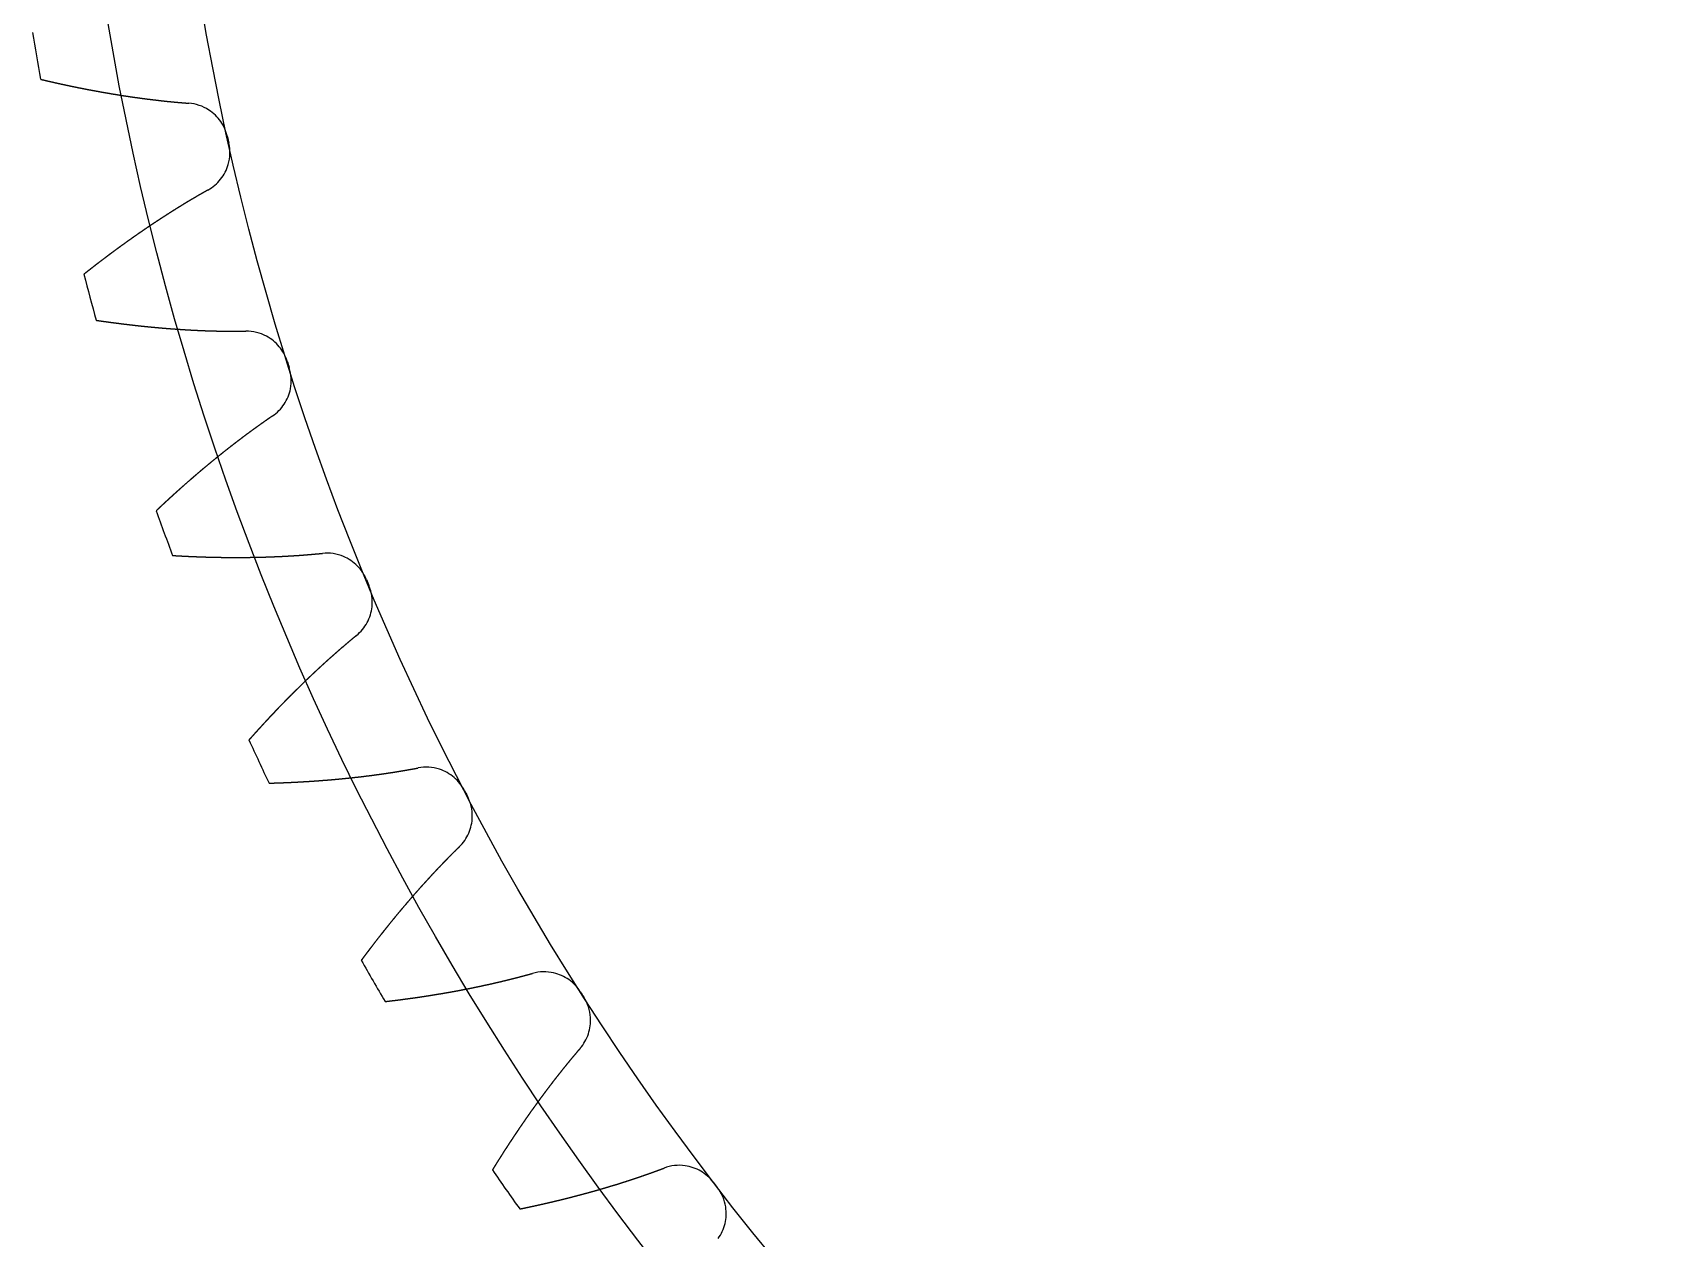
# Model space of a CAD drawing. Header units: centimetres. Extents: x -4.62 to 4.63, y -4.62 to 4.62.
# Drawn here: x -4.561 to -1.919, y -2.733 to -0.765 of the extents above; entities that cross this region are included whole.
import ezdxf

# ---------------------------------------------------------------- set-up
doc = ezdxf.new("R2010")
doc.units = ezdxf.units.CM
doc.header["$MEASUREMENT"] = 0
for name, color, linetype in [('', 7, 'Continuous'), ('Spur Gear (72 teeth)_Sketch1', 7, 'Continuous'), ('Spur Gear (72 teeth)_Sketch3', 7, 'Continuous')]:
    doc.layers.add(name, color=color, linetype=linetype)

# ---------------------------------------------------------------- blocks, each defined once
blk = doc.blocks.new('SpurGear(72teeth)')
at = {"layer": 'Spur Gear (72 teeth)_Sketch1'}
blk.add_circle((0, 0), 4.3449, dxfattribs=at)
at = {"layer": 'Spur Gear (72 teeth)_Sketch3'}
blk.add_circle((0, 0), 4.5, dxfattribs=at)

msp = doc.modelspace()

# ---------------------------------------------------------------- linework, layer by layer
at = {"layer": ''}
for radius, start, end in [(4.625, 189.5186, 190.4814), (4.3449, 192.4288, 192.5712), (4.625, 194.5186, 195.4814), (4.3449, 197.4288, 197.5712), (4.625, 199.5186, 200.4814), (4.3449, 202.4288, 202.5712), (4.625, 204.5186, 205.4814), (4.3449, 207.4288, 207.5712), (4.625, 209.5186, 210.4814), (4.3449, 212.4288, 212.5712), (4.625, 214.5186, 215.4814), (4.3449, 217.4288, 217.5712)]:
    msp.add_arc((0, 0, 0.5), radius, start, end, dxfattribs=at)
for points, degree, knots in [([(-4.5478, -0.8414, 0.5), (-4.5466, -0.8416, 0.5), (-4.5443, -0.8422, 0.5), (-4.5407, -0.8431, 0.5), (-4.536, -0.8442, 0.5), (-4.53, -0.8455, 0.5), (-4.5241, -0.8469, 0.5), (-4.5181, -0.8482, 0.5), (-4.5122, -0.8495, 0.5), (-4.5063, -0.8508, 0.5), (-4.5003, -0.852, 0.5), (-4.4944, -0.8533, 0.5), (-4.4885, -0.8545, 0.5), (-4.4825, -0.8557, 0.5), (-4.4766, -0.8569, 0.5), (-4.4707, -0.858, 0.5), (-4.4647, -0.8591, 0.5), (-4.4588, -0.8602, 0.5), (-4.4529, -0.8613, 0.5), (-4.4469, -0.8624, 0.5), (-4.441, -0.8634, 0.5), (-4.4351, -0.8644, 0.5), (-4.4292, -0.8654, 0.5), (-4.4232, -0.8664, 0.5), (-4.4173, -0.8673, 0.5), (-4.4114, -0.8683, 0.5), (-4.4055, -0.8692, 0.5), (-4.3996, -0.87, 0.5), (-4.3936, -0.8709, 0.5), (-4.3877, -0.8717, 0.5), (-4.3818, -0.8725, 0.5), (-4.3759, -0.8733, 0.5), (-4.37, -0.874, 0.5), (-4.3641, -0.8747, 0.5), (-4.3582, -0.8754, 0.5), (-4.3523, -0.8761, 0.5), (-4.3464, -0.8768, 0.5), (-4.3405, -0.8774, 0.5), (-4.3346, -0.878, 0.5), (-4.3287, -0.8785, 0.5), (-4.3228, -0.8791, 0.5), (-4.3171, -0.8795, 0.5), (-4.3126, -0.8799, 0.5), (-4.3093, -0.8802, 0.5), (-4.3072, -0.8803, 0.5), (-4.3062, -0.8804, 0.5)], 5, [-1, -1, -1, -1, -1, -1, -0.9857143, -0.9714286, -0.9571429, -0.9428571, -0.9285714, -0.9142857, -0.9, -0.8857143, -0.8714286, -0.8571429, -0.8428571, -0.8285714, -0.8142857, -0.8, -0.7857143, -0.7714286, -0.7571429, -0.7428571, -0.7285714, -0.7142857, -0.7, -0.6857143, -0.6714286, -0.6571429, -0.6428571, -0.6285714, -0.6142857, -0.6, -0.5857143, -0.5714286, -0.5571429, -0.5428571, -0.5285714, -0.5142857, -0.5, -0.4857143, -0.4714286, -0.4571429, -0.4428571, -0.4285714, -0.4169569, -0.4169569, -0.4169569, -0.4169569, -0.4169569, -0.4169569]), ([(-4.2431, -0.9351, 0.5), (-4.2451, -0.9262, 0.5), (-4.2487, -0.9178, 0.5), (-4.2591, -0.9028, 0.5), (-4.2657, -0.8964, 0.5), (-4.2783, -0.8883, 0.5), (-4.2836, -0.8857, 0.5), (-4.2947, -0.882, 0.5), (-4.3004, -0.8808, 0.5), (-4.3062, -0.8804, 0.5)], 3, [0, 0, 0, 0, 0.02734511, 0.02734511, 0.05469023, 0.05469023, 0.07222623, 0.07222623, 0.08976223, 0.08976223, 0.08976223, 0.08976223]), ([(-4.2748, -1.022, 0.5), (-4.2669, -1.0175, 0.5), (-4.2599, -1.0116, 0.5), (-4.2486, -0.9973, 0.5), (-4.2444, -0.9891, 0.5), (-4.2402, -0.9747, 0.5), (-4.2393, -0.9689, 0.5), (-4.2389, -0.9572, 0.5), (-4.2395, -0.9514, 0.5), (-4.2408, -0.9457, 0.5)], 3, [0, 0, 0, 0, 0.02734511, 0.02734511, 0.05469023, 0.05469023, 0.07222623, 0.07222623, 0.08976223, 0.08976223, 0.08976223, 0.08976223]), ([(-4.2748, -1.022, 0.5), (-4.2757, -1.0224, 0.5), (-4.2775, -1.0235, 0.5), (-4.2804, -1.0251, 0.5), (-4.2844, -1.0274, 0.5), (-4.2893, -1.0302, 0.5), (-4.2944, -1.0332, 0.5), (-4.2995, -1.0362, 0.5), (-4.3046, -1.0392, 0.5), (-4.3097, -1.0422, 0.5), (-4.3148, -1.0453, 0.5), (-4.3198, -1.0484, 0.5), (-4.3249, -1.0516, 0.5), (-4.3299, -1.0547, 0.5), (-4.335, -1.0579, 0.5), (-4.34, -1.0611, 0.5), (-4.345, -1.0643, 0.5), (-4.35, -1.0676, 0.5), (-4.355, -1.0708, 0.5), (-4.36, -1.0741, 0.5), (-4.365, -1.0774, 0.5), (-4.37, -1.0808, 0.5), (-4.375, -1.0841, 0.5), (-4.3799, -1.0875, 0.5), (-4.3849, -1.0909, 0.5), (-4.3898, -1.0943, 0.5), (-4.3948, -1.0978, 0.5), (-4.3997, -1.1012, 0.5), (-4.4046, -1.1047, 0.5), (-4.4095, -1.1082, 0.5), (-4.4144, -1.1118, 0.5), (-4.4193, -1.1153, 0.5), (-4.4242, -1.1189, 0.5), (-4.4291, -1.1225, 0.5), (-4.4339, -1.1261, 0.5), (-4.4388, -1.1297, 0.5), (-4.4436, -1.1334, 0.5), (-4.4485, -1.137, 0.5), (-4.4533, -1.1407, 0.5), (-4.4581, -1.1444, 0.5), (-4.4629, -1.1482, 0.5), (-4.4677, -1.1519, 0.5), (-4.4716, -1.1549, 0.5), (-4.4744, -1.1572, 0.5), (-4.4764, -1.1587, 0.5), (-4.4773, -1.1595, 0.5)], 5, [0.4169569, 0.4169569, 0.4169569, 0.4169569, 0.4169569, 0.4169569, 0.4285714, 0.4428571, 0.4571429, 0.4714286, 0.4857143, 0.5, 0.5142857, 0.5285714, 0.5428571, 0.5571429, 0.5714286, 0.5857143, 0.6, 0.6142857, 0.6285714, 0.6428571, 0.6571429, 0.6714286, 0.6857143, 0.7, 0.7142857, 0.7285714, 0.7428571, 0.7571429, 0.7714286, 0.7857143, 0.8, 0.8142857, 0.8285714, 0.8428571, 0.8571429, 0.8714286, 0.8857143, 0.9, 0.9142857, 0.9285714, 0.9428571, 0.9571429, 0.9714286, 0.9857143, 1, 1, 1, 1, 1, 1]), ([(-4.4572, -1.2345, 0.5), (-4.456, -1.2347, 0.5), (-4.4536, -1.2351, 0.5), (-4.4499, -1.2356, 0.5), (-4.4451, -1.2363, 0.5), (-4.4391, -1.2371, 0.5), (-4.4331, -1.2379, 0.5), (-4.427, -1.2387, 0.5), (-4.421, -1.2395, 0.5), (-4.415, -1.2403, 0.5), (-4.4089, -1.241, 0.5), (-4.4029, -1.2417, 0.5), (-4.3969, -1.2424, 0.5), (-4.3909, -1.2431, 0.5), (-4.3849, -1.2438, 0.5), (-4.3789, -1.2444, 0.5), (-4.3729, -1.245, 0.5), (-4.3669, -1.2456, 0.5), (-4.3609, -1.2461, 0.5), (-4.3549, -1.2467, 0.5), (-4.3489, -1.2472, 0.5), (-4.3429, -1.2477, 0.5), (-4.3369, -1.2482, 0.5), (-4.3309, -1.2486, 0.5), (-4.3249, -1.249, 0.5), (-4.3189, -1.2494, 0.5), (-4.313, -1.2498, 0.5), (-4.307, -1.2502, 0.5), (-4.301, -1.2505, 0.5), (-4.2951, -1.2508, 0.5), (-4.2891, -1.2511, 0.5), (-4.2831, -1.2513, 0.5), (-4.2772, -1.2516, 0.5), (-4.2712, -1.2518, 0.5), (-4.2653, -1.2519, 0.5), (-4.2594, -1.2521, 0.5), (-4.2534, -1.2522, 0.5), (-4.2475, -1.2523, 0.5), (-4.2416, -1.2524, 0.5), (-4.2356, -1.2524, 0.5), (-4.2297, -1.2525, 0.5), (-4.224, -1.2525, 0.5), (-4.2195, -1.2524, 0.5), (-4.2162, -1.2524, 0.5), (-4.2141, -1.2524, 0.5), (-4.2131, -1.2524, 0.5)], 5, [-1, -1, -1, -1, -1, -1, -0.9857143, -0.9714286, -0.9571429, -0.9428571, -0.9285714, -0.9142857, -0.9, -0.8857143, -0.8714286, -0.8571429, -0.8428571, -0.8285714, -0.8142857, -0.8, -0.7857143, -0.7714286, -0.7571429, -0.7428571, -0.7285714, -0.7142857, -0.7, -0.6857143, -0.6714286, -0.6571429, -0.6428571, -0.6285714, -0.6142857, -0.6, -0.5857143, -0.5714286, -0.5571429, -0.5428571, -0.5285714, -0.5142857, -0.5, -0.4857143, -0.4714286, -0.4571429, -0.4428571, -0.4285714, -0.4169569, -0.4169569, -0.4169569, -0.4169569, -0.4169569, -0.4169569]), ([(-4.1454, -1.3014, 0.5), (-4.1482, -1.2927, 0.5), (-4.1526, -1.2846, 0.5), (-4.1642, -1.2706, 0.5), (-4.1714, -1.2648, 0.5), (-4.1846, -1.2578, 0.5), (-4.1901, -1.2557, 0.5), (-4.2014, -1.2529, 0.5), (-4.2073, -1.2523, 0.5), (-4.2131, -1.2524, 0.5)], 3, [0, 0, 0, 0, 0.02734511, 0.02734511, 0.05469023, 0.05469023, 0.07222623, 0.07222623, 0.08976223, 0.08976223, 0.08976223, 0.08976223]), ([(-4.1695, -1.3907, 0.5), (-4.162, -1.3855, 0.5), (-4.1555, -1.379, 0.5), (-4.1455, -1.3638, 0.5), (-4.142, -1.3552, 0.5), (-4.1391, -1.3406, 0.5), (-4.1387, -1.3347, 0.5), (-4.1394, -1.323, 0.5), (-4.1404, -1.3173, 0.5), (-4.1422, -1.3117, 0.5)], 3, [0, 0, 0, 0, 0.02734511, 0.02734511, 0.05469023, 0.05469023, 0.07222623, 0.07222623, 0.08976223, 0.08976223, 0.08976223, 0.08976223]), ([(-4.1695, -1.3907, 0.5), (-4.1703, -1.3912, 0.5), (-4.1721, -1.3924, 0.5), (-4.1748, -1.3943, 0.5), (-4.1785, -1.3969, 0.5), (-4.1832, -1.4001, 0.5), (-4.188, -1.4035, 0.5), (-4.1928, -1.407, 0.5), (-4.1976, -1.4104, 0.5), (-4.2024, -1.4139, 0.5), (-4.2072, -1.4174, 0.5), (-4.212, -1.4209, 0.5), (-4.2168, -1.4245, 0.5), (-4.2215, -1.4281, 0.5), (-4.2263, -1.4317, 0.5), (-4.231, -1.4353, 0.5), (-4.2357, -1.439, 0.5), (-4.2404, -1.4426, 0.5), (-4.2451, -1.4463, 0.5), (-4.2498, -1.45, 0.5), (-4.2545, -1.4538, 0.5), (-4.2592, -1.4575, 0.5), (-4.2638, -1.4613, 0.5), (-4.2685, -1.4651, 0.5), (-4.2731, -1.4689, 0.5), (-4.2777, -1.4728, 0.5), (-4.2824, -1.4766, 0.5), (-4.287, -1.4805, 0.5), (-4.2916, -1.4844, 0.5), (-4.2961, -1.4883, 0.5), (-4.3007, -1.4923, 0.5), (-4.3053, -1.4962, 0.5), (-4.3098, -1.5002, 0.5), (-4.3144, -1.5042, 0.5), (-4.3189, -1.5082, 0.5), (-4.3234, -1.5123, 0.5), (-4.3279, -1.5163, 0.5), (-4.3324, -1.5204, 0.5), (-4.3369, -1.5245, 0.5), (-4.3414, -1.5286, 0.5), (-4.3459, -1.5328, 0.5), (-4.3503, -1.5369, 0.5), (-4.3539, -1.5402, 0.5), (-4.3566, -1.5428, 0.5), (-4.3583, -1.5444, 0.5), (-4.3592, -1.5453, 0.5)], 5, [0.4169569, 0.4169569, 0.4169569, 0.4169569, 0.4169569, 0.4169569, 0.4285714, 0.4428571, 0.4571429, 0.4714286, 0.4857143, 0.5, 0.5142857, 0.5285714, 0.5428571, 0.5571429, 0.5714286, 0.5857143, 0.6, 0.6142857, 0.6285714, 0.6428571, 0.6571429, 0.6714286, 0.6857143, 0.7, 0.7142857, 0.7285714, 0.7428571, 0.7571429, 0.7714286, 0.7857143, 0.8, 0.8142857, 0.8285714, 0.8428571, 0.8571429, 0.8714286, 0.8857143, 0.9, 0.9142857, 0.9285714, 0.9428571, 0.9571429, 0.9714286, 0.9857143, 1, 1, 1, 1, 1, 1]), ([(-4.3326, -1.6183, 0.5), (-4.3314, -1.6184, 0.5), (-4.329, -1.6185, 0.5), (-4.3253, -1.6187, 0.5), (-4.3205, -1.619, 0.5), (-4.3144, -1.6193, 0.5), (-4.3083, -1.6196, 0.5), (-4.3022, -1.6199, 0.5), (-4.2961, -1.6201, 0.5), (-4.2901, -1.6204, 0.5), (-4.284, -1.6206, 0.5), (-4.2779, -1.6208, 0.5), (-4.2719, -1.6209, 0.5), (-4.2658, -1.6211, 0.5), (-4.2598, -1.6212, 0.5), (-4.2538, -1.6213, 0.5), (-4.2477, -1.6214, 0.5), (-4.2417, -1.6214, 0.5), (-4.2357, -1.6215, 0.5), (-4.2296, -1.6215, 0.5), (-4.2236, -1.6215, 0.5), (-4.2176, -1.6214, 0.5), (-4.2116, -1.6214, 0.5), (-4.2056, -1.6213, 0.5), (-4.1996, -1.6212, 0.5), (-4.1936, -1.6211, 0.5), (-4.1876, -1.621, 0.5), (-4.1816, -1.6208, 0.5), (-4.1757, -1.6206, 0.5), (-4.1697, -1.6204, 0.5), (-4.1637, -1.6201, 0.5), (-4.1578, -1.6199, 0.5), (-4.1518, -1.6196, 0.5), (-4.1459, -1.6193, 0.5), (-4.14, -1.6189, 0.5), (-4.134, -1.6186, 0.5), (-4.1281, -1.6182, 0.5), (-4.1222, -1.6178, 0.5), (-4.1163, -1.6173, 0.5), (-4.1104, -1.6168, 0.5), (-4.1045, -1.6163, 0.5), (-4.0988, -1.6158, 0.5), (-4.0943, -1.6154, 0.5), (-4.091, -1.6151, 0.5), (-4.0889, -1.6149, 0.5), (-4.0879, -1.6148, 0.5)], 5, [-1, -1, -1, -1, -1, -1, -0.9857143, -0.9714286, -0.9571429, -0.9428571, -0.9285714, -0.9142857, -0.9, -0.8857143, -0.8714286, -0.8571429, -0.8428571, -0.8285714, -0.8142857, -0.8, -0.7857143, -0.7714286, -0.7571429, -0.7428571, -0.7285714, -0.7142857, -0.7, -0.6857143, -0.6714286, -0.6571429, -0.6428571, -0.6285714, -0.6142857, -0.6, -0.5857143, -0.5714286, -0.5571429, -0.5428571, -0.5285714, -0.5142857, -0.5, -0.4857143, -0.4714286, -0.4571429, -0.4428571, -0.4285714, -0.4169569, -0.4169569, -0.4169569, -0.4169569, -0.4169569, -0.4169569]), ([(-4.0162, -1.6577, 0.5), (-4.0197, -1.6493, 0.5), (-4.0248, -1.6416, 0.5), (-4.0376, -1.6287, 0.5), (-4.0453, -1.6235, 0.5), (-4.059, -1.6177, 0.5), (-4.0647, -1.6161, 0.5), (-4.0762, -1.6144, 0.5), (-4.0821, -1.6142, 0.5), (-4.0879, -1.6148, 0.5)], 3, [0, 0, 0, 0, 0.02734511, 0.02734511, 0.05469023, 0.05469023, 0.07222623, 0.07222623, 0.08976223, 0.08976223, 0.08976223, 0.08976223]), ([(-4.0324, -1.7488, 0.5), (-4.0254, -1.743, 0.5), (-4.0195, -1.7359, 0.5), (-4.0108, -1.7199, 0.5), (-4.0081, -1.7111, 0.5), (-4.0065, -1.6962, 0.5), (-4.0066, -1.6903, 0.5), (-4.0083, -1.6788, 0.5), (-4.0099, -1.6731, 0.5), (-4.0121, -1.6677, 0.5)], 3, [0, 0, 0, 0, 0.02734511, 0.02734511, 0.05469023, 0.05469023, 0.07222623, 0.07222623, 0.08976223, 0.08976223, 0.08976223, 0.08976223]), ([(-4.0324, -1.7488, 0.5), (-4.0332, -1.7494, 0.5), (-4.0348, -1.7507, 0.5), (-4.0374, -1.7528, 0.5), (-4.0409, -1.7557, 0.5), (-4.0452, -1.7594, 0.5), (-4.0497, -1.7632, 0.5), (-4.0543, -1.767, 0.5), (-4.0587, -1.7709, 0.5), (-4.0632, -1.7748, 0.5), (-4.0677, -1.7787, 0.5), (-4.0721, -1.7826, 0.5), (-4.0766, -1.7866, 0.5), (-4.081, -1.7906, 0.5), (-4.0854, -1.7946, 0.5), (-4.0898, -1.7986, 0.5), (-4.0942, -1.8026, 0.5), (-4.0986, -1.8067, 0.5), (-4.1029, -1.8108, 0.5), (-4.1073, -1.8149, 0.5), (-4.1116, -1.819, 0.5), (-4.1159, -1.8232, 0.5), (-4.1203, -1.8274, 0.5), (-4.1245, -1.8316, 0.5), (-4.1288, -1.8358, 0.5), (-4.1331, -1.84, 0.5), (-4.1374, -1.8442, 0.5), (-4.1416, -1.8485, 0.5), (-4.1458, -1.8528, 0.5), (-4.1501, -1.8571, 0.5), (-4.1543, -1.8614, 0.5), (-4.1585, -1.8658, 0.5), (-4.1627, -1.8701, 0.5), (-4.1668, -1.8745, 0.5), (-4.171, -1.8789, 0.5), (-4.1752, -1.8833, 0.5), (-4.1793, -1.8878, 0.5), (-4.1834, -1.8922, 0.5), (-4.1875, -1.8967, 0.5), (-4.1917, -1.9012, 0.5), (-4.1957, -1.9057, 0.5), (-4.1998, -1.9102, 0.5), (-4.2031, -1.9139, 0.5), (-4.2055, -1.9166, 0.5), (-4.2071, -1.9184, 0.5), (-4.2079, -1.9193, 0.5)], 5, [0.4169569, 0.4169569, 0.4169569, 0.4169569, 0.4169569, 0.4169569, 0.4285714, 0.4428571, 0.4571429, 0.4714286, 0.4857143, 0.5, 0.5142857, 0.5285714, 0.5428571, 0.5571429, 0.5714286, 0.5857143, 0.6, 0.6142857, 0.6285714, 0.6428571, 0.6571429, 0.6714286, 0.6857143, 0.7, 0.7142857, 0.7285714, 0.7428571, 0.7571429, 0.7714286, 0.7857143, 0.8, 0.8142857, 0.8285714, 0.8428571, 0.8571429, 0.8714286, 0.8857143, 0.9, 0.9142857, 0.9285714, 0.9428571, 0.9571429, 0.9714286, 0.9857143, 1, 1, 1, 1, 1, 1]), ([(-4.1751, -1.9898, 0.5), (-4.1739, -1.9897, 0.5), (-4.1714, -1.9897, 0.5), (-4.1678, -1.9895, 0.5), (-4.1629, -1.9894, 0.5), (-4.1568, -1.9892, 0.5), (-4.1507, -1.9889, 0.5), (-4.1447, -1.9887, 0.5), (-4.1386, -1.9884, 0.5), (-4.1325, -1.9881, 0.5), (-4.1265, -1.9878, 0.5), (-4.1204, -1.9874, 0.5), (-4.1144, -1.9871, 0.5), (-4.1083, -1.9867, 0.5), (-4.1023, -1.9863, 0.5), (-4.0963, -1.9859, 0.5), (-4.0902, -1.9854, 0.5), (-4.0842, -1.9849, 0.5), (-4.0782, -1.9845, 0.5), (-4.0722, -1.984, 0.5), (-4.0662, -1.9834, 0.5), (-4.0602, -1.9829, 0.5), (-4.0543, -1.9823, 0.5), (-4.0483, -1.9817, 0.5), (-4.0423, -1.9811, 0.5), (-4.0364, -1.9804, 0.5), (-4.0304, -1.9798, 0.5), (-4.0245, -1.9791, 0.5), (-4.0185, -1.9784, 0.5), (-4.0126, -1.9776, 0.5), (-4.0067, -1.9769, 0.5), (-4.0008, -1.9761, 0.5), (-3.9949, -1.9753, 0.5), (-3.989, -1.9744, 0.5), (-3.9831, -1.9736, 0.5), (-3.9772, -1.9727, 0.5), (-3.9714, -1.9718, 0.5), (-3.9655, -1.9709, 0.5), (-3.9596, -1.9699, 0.5), (-3.9538, -1.9689, 0.5), (-3.948, -1.9679, 0.5), (-3.9424, -1.9669, 0.5), (-3.9379, -1.9661, 0.5), (-3.9347, -1.9655, 0.5), (-3.9326, -1.9651, 0.5), (-3.9316, -1.9649, 0.5)], 5, [-1, -1, -1, -1, -1, -1, -0.9857143, -0.9714286, -0.9571429, -0.9428571, -0.9285714, -0.9142857, -0.9, -0.8857143, -0.8714286, -0.8571429, -0.8428571, -0.8285714, -0.8142857, -0.8, -0.7857143, -0.7714286, -0.7571429, -0.7428571, -0.7285714, -0.7142857, -0.7, -0.6857143, -0.6714286, -0.6571429, -0.6428571, -0.6285714, -0.6142857, -0.6, -0.5857143, -0.5714286, -0.5571429, -0.5428571, -0.5285714, -0.5142857, -0.5, -0.4857143, -0.4714286, -0.4571429, -0.4428571, -0.4285714, -0.4169569, -0.4169569, -0.4169569, -0.4169569, -0.4169569, -0.4169569]), ([(-3.8565, -2.0015, 0.5), (-3.8607, -1.9934, 0.5), (-3.8664, -1.9862, 0.5), (-3.8803, -1.9744, 0.5), (-3.8884, -1.9699, 0.5), (-3.9026, -1.9653, 0.5), (-3.9084, -1.9642, 0.5), (-3.92, -1.9635, 0.5), (-3.9259, -1.9638, 0.5), (-3.9316, -1.9649, 0.5)], 3, [0, 0, 0, 0, 0.02734511, 0.02734511, 0.05469023, 0.05469023, 0.07222623, 0.07222623, 0.08976223, 0.08976223, 0.08976223, 0.08976223]), ([(-3.8647, -2.0936, 0.5), (-3.8582, -2.0872, 0.5), (-3.8529, -2.0796, 0.5), (-3.8457, -2.0629, 0.5), (-3.8437, -2.0539, 0.5), (-3.8434, -2.0389, 0.5), (-3.8441, -2.0331, 0.5), (-3.8467, -2.0217, 0.5), (-3.8488, -2.0162, 0.5), (-3.8515, -2.011, 0.5)], 3, [0, 0, 0, 0, 0.02734511, 0.02734511, 0.05469023, 0.05469023, 0.07222623, 0.07222623, 0.08976223, 0.08976223, 0.08976223, 0.08976223]), ([(-3.8647, -2.0936, 0.5), (-3.8654, -2.0942, 0.5), (-3.8669, -2.0957, 0.5), (-3.8693, -2.0981, 0.5), (-3.8725, -2.1012, 0.5), (-3.8765, -2.1052, 0.5), (-3.8807, -2.1094, 0.5), (-3.8848, -2.1137, 0.5), (-3.889, -2.1179, 0.5), (-3.8931, -2.1222, 0.5), (-3.8972, -2.1265, 0.5), (-3.9013, -2.1308, 0.5), (-3.9054, -2.1351, 0.5), (-3.9094, -2.1394, 0.5), (-3.9135, -2.1438, 0.5), (-3.9175, -2.1482, 0.5), (-3.9215, -2.1526, 0.5), (-3.9255, -2.1571, 0.5), (-3.9295, -2.1615, 0.5), (-3.9335, -2.166, 0.5), (-3.9374, -2.1705, 0.5), (-3.9414, -2.175, 0.5), (-3.9453, -2.1795, 0.5), (-3.9492, -2.1841, 0.5), (-3.9531, -2.1886, 0.5), (-3.957, -2.1932, 0.5), (-3.9609, -2.1978, 0.5), (-3.9647, -2.2024, 0.5), (-3.9686, -2.2071, 0.5), (-3.9724, -2.2117, 0.5), (-3.9762, -2.2164, 0.5), (-3.98, -2.2211, 0.5), (-3.9838, -2.2258, 0.5), (-3.9876, -2.2306, 0.5), (-3.9914, -2.2353, 0.5), (-3.9951, -2.2401, 0.5), (-3.9989, -2.2448, 0.5), (-4.0026, -2.2496, 0.5), (-4.0063, -2.2545, 0.5), (-4.01, -2.2593, 0.5), (-4.0137, -2.2641, 0.5), (-4.0174, -2.269, 0.5), (-4.0203, -2.2729, 0.5), (-4.0225, -2.2758, 0.5), (-4.0239, -2.2778, 0.5), (-4.0247, -2.2788, 0.5)], 5, [0.4169569, 0.4169569, 0.4169569, 0.4169569, 0.4169569, 0.4169569, 0.4285714, 0.4428571, 0.4571429, 0.4714286, 0.4857143, 0.5, 0.5142857, 0.5285714, 0.5428571, 0.5571429, 0.5714286, 0.5857143, 0.6, 0.6142857, 0.6285714, 0.6428571, 0.6571429, 0.6714286, 0.6857143, 0.7, 0.7142857, 0.7285714, 0.7428571, 0.7571429, 0.7714286, 0.7857143, 0.8, 0.8142857, 0.8285714, 0.8428571, 0.8571429, 0.8714286, 0.8857143, 0.9, 0.9142857, 0.9285714, 0.9428571, 0.9571429, 0.9714286, 0.9857143, 1, 1, 1, 1, 1, 1]), ([(-3.6674, -2.33, 0.5), (-3.6723, -2.3223, 0.5), (-3.6786, -2.3156, 0.5), (-3.6935, -2.3051, 0.5), (-3.7019, -2.3013, 0.5), (-3.7165, -2.298, 0.5), (-3.7223, -2.2974, 0.5), (-3.734, -2.2977, 0.5), (-3.7398, -2.2985, 0.5), (-3.7454, -2.3001, 0.5)], 3, [0, 0, 0, 0, 0.02734511, 0.02734511, 0.05469023, 0.05469023, 0.07222623, 0.07222623, 0.08976223, 0.08976223, 0.08976223, 0.08976223]), ([(-3.9858, -2.3461, 0.5), (-3.9846, -2.3459, 0.5), (-3.9822, -2.3457, 0.5), (-3.9785, -2.3452, 0.5), (-3.9737, -2.3446, 0.5), (-3.9676, -2.3439, 0.5), (-3.9616, -2.3431, 0.5), (-3.9556, -2.3423, 0.5), (-3.9495, -2.3415, 0.5), (-3.9435, -2.3407, 0.5), (-3.9375, -2.3399, 0.5), (-3.9315, -2.339, 0.5), (-3.9255, -2.3381, 0.5), (-3.9195, -2.3372, 0.5), (-3.9136, -2.3363, 0.5), (-3.9076, -2.3353, 0.5), (-3.9016, -2.3343, 0.5), (-3.8957, -2.3334, 0.5), (-3.8897, -2.3323, 0.5), (-3.8838, -2.3313, 0.5), (-3.8779, -2.3303, 0.5), (-3.872, -2.3292, 0.5), (-3.8661, -2.3281, 0.5), (-3.8602, -2.327, 0.5), (-3.8543, -2.3258, 0.5), (-3.8484, -2.3247, 0.5), (-3.8425, -2.3235, 0.5), (-3.8367, -2.3223, 0.5), (-3.8308, -2.3211, 0.5), (-3.825, -2.3198, 0.5), (-3.8191, -2.3185, 0.5), (-3.8133, -2.3173, 0.5), (-3.8075, -2.3159, 0.5), (-3.8017, -2.3146, 0.5), (-3.7959, -2.3132, 0.5), (-3.7902, -2.3118, 0.5), (-3.7844, -2.3104, 0.5), (-3.7786, -2.309, 0.5), (-3.7729, -2.3075, 0.5), (-3.7672, -2.306, 0.5), (-3.7614, -2.3045, 0.5), (-3.7559, -2.303, 0.5), (-3.7516, -2.3019, 0.5), (-3.7484, -2.301, 0.5), (-3.7463, -2.3004, 0.5), (-3.7454, -2.3001, 0.5)], 5, [-1, -1, -1, -1, -1, -1, -0.9857143, -0.9714286, -0.9571429, -0.9428571, -0.9285714, -0.9142857, -0.9, -0.8857143, -0.8714286, -0.8571429, -0.8428571, -0.8285714, -0.8142857, -0.8, -0.7857143, -0.7714286, -0.7571429, -0.7428571, -0.7285714, -0.7142857, -0.7, -0.6857143, -0.6714286, -0.6571429, -0.6428571, -0.6285714, -0.6142857, -0.6, -0.5857143, -0.5714286, -0.5571429, -0.5428571, -0.5285714, -0.5142857, -0.5, -0.4857143, -0.4714286, -0.4571429, -0.4428571, -0.4285714, -0.4169569, -0.4169569, -0.4169569, -0.4169569, -0.4169569, -0.4169569]), ([(-3.6675, -2.4224, 0.5), (-3.6616, -2.4155, 0.5), (-3.657, -2.4075, 0.5), (-3.6513, -2.3902, 0.5), (-3.6501, -2.3811, 0.5), (-3.6511, -2.3662, 0.5), (-3.6522, -2.3604, 0.5), (-3.6559, -2.3493, 0.5), (-3.6584, -2.344, 0.5), (-3.6616, -2.3391, 0.5)], 3, [0, 0, 0, 0, 0.02734511, 0.02734511, 0.05469023, 0.05469023, 0.07222623, 0.07222623, 0.08976223, 0.08976223, 0.08976223, 0.08976223]), ([(-3.6675, -2.4224, 0.5), (-3.6681, -2.4232, 0.5), (-3.6695, -2.4248, 0.5), (-3.6717, -2.4273, 0.5), (-3.6746, -2.4307, 0.5), (-3.6783, -2.4351, 0.5), (-3.6821, -2.4396, 0.5), (-3.6858, -2.4442, 0.5), (-3.6896, -2.4488, 0.5), (-3.6933, -2.4534, 0.5), (-3.697, -2.458, 0.5), (-3.7007, -2.4627, 0.5), (-3.7044, -2.4673, 0.5), (-3.7081, -2.472, 0.5), (-3.7117, -2.4767, 0.5), (-3.7154, -2.4815, 0.5), (-3.719, -2.4862, 0.5), (-3.7226, -2.491, 0.5), (-3.7262, -2.4958, 0.5), (-3.7297, -2.5006, 0.5), (-3.7333, -2.5054, 0.5), (-3.7368, -2.5102, 0.5), (-3.7403, -2.5151, 0.5), (-3.7438, -2.5199, 0.5), (-3.7473, -2.5248, 0.5), (-3.7508, -2.5297, 0.5), (-3.7543, -2.5347, 0.5), (-3.7577, -2.5396, 0.5), (-3.7611, -2.5446, 0.5), (-3.7645, -2.5495, 0.5), (-3.7679, -2.5545, 0.5), (-3.7713, -2.5595, 0.5), (-3.7747, -2.5646, 0.5), (-3.778, -2.5696, 0.5), (-3.7814, -2.5747, 0.5), (-3.7847, -2.5797, 0.5), (-3.788, -2.5848, 0.5), (-3.7913, -2.5899, 0.5), (-3.7946, -2.595, 0.5), (-3.7978, -2.6002, 0.5), (-3.8011, -2.6053, 0.5), (-3.8043, -2.6105, 0.5), (-3.8069, -2.6146, 0.5), (-3.8088, -2.6177, 0.5), (-3.8101, -2.6198, 0.5), (-3.8107, -2.6209, 0.5)], 5, [0.4169569, 0.4169569, 0.4169569, 0.4169569, 0.4169569, 0.4169569, 0.4285714, 0.4428571, 0.4571429, 0.4714286, 0.4857143, 0.5, 0.5142857, 0.5285714, 0.5428571, 0.5571429, 0.5714286, 0.5857143, 0.6, 0.6142857, 0.6285714, 0.6428571, 0.6571429, 0.6714286, 0.6857143, 0.7, 0.7142857, 0.7285714, 0.7428571, 0.7571429, 0.7714286, 0.7857143, 0.8, 0.8142857, 0.8285714, 0.8428571, 0.8571429, 0.8714286, 0.8857143, 0.9, 0.9142857, 0.9285714, 0.9428571, 0.9571429, 0.9714286, 0.9857143, 1, 1, 1, 1, 1, 1]), ([(-3.4503, -2.6407, 0.5), (-3.4559, -2.6335, 0.5), (-3.4628, -2.6274, 0.5), (-3.4785, -2.6182, 0.5), (-3.4872, -2.6152, 0.5), (-3.502, -2.6131, 0.5), (-3.5079, -2.6131, 0.5), (-3.5195, -2.6144, 0.5), (-3.5252, -2.6157, 0.5), (-3.5307, -2.6178, 0.5)], 3, [0, 0, 0, 0, 0.02734511, 0.02734511, 0.05469023, 0.05469023, 0.07222623, 0.07222623, 0.08976223, 0.08976223, 0.08976223, 0.08976223]), ([(-3.7662, -2.6845, 0.5), (-3.765, -2.6843, 0.5), (-3.7626, -2.6838, 0.5), (-3.759, -2.683, 0.5), (-3.7542, -2.682, 0.5), (-3.7483, -2.6808, 0.5), (-3.7423, -2.6795, 0.5), (-3.7364, -2.6782, 0.5), (-3.7304, -2.6768, 0.5), (-3.7245, -2.6755, 0.5), (-3.7186, -2.6741, 0.5), (-3.7127, -2.6727, 0.5), (-3.7068, -2.6713, 0.5), (-3.7009, -2.6699, 0.5), (-3.6951, -2.6685, 0.5), (-3.6892, -2.667, 0.5), (-3.6833, -2.6655, 0.5), (-3.6775, -2.664, 0.5), (-3.6717, -2.6625, 0.5), (-3.6658, -2.6609, 0.5), (-3.66, -2.6594, 0.5), (-3.6542, -2.6578, 0.5), (-3.6484, -2.6562, 0.5), (-3.6427, -2.6546, 0.5), (-3.6369, -2.6529, 0.5), (-3.6311, -2.6512, 0.5), (-3.6254, -2.6496, 0.5), (-3.6197, -2.6478, 0.5), (-3.6139, -2.6461, 0.5), (-3.6082, -2.6444, 0.5), (-3.6025, -2.6426, 0.5), (-3.5969, -2.6408, 0.5), (-3.5912, -2.639, 0.5), (-3.5855, -2.6371, 0.5), (-3.5799, -2.6353, 0.5), (-3.5742, -2.6334, 0.5), (-3.5686, -2.6315, 0.5), (-3.563, -2.6295, 0.5), (-3.5574, -2.6276, 0.5), (-3.5518, -2.6256, 0.5), (-3.5463, -2.6236, 0.5), (-3.5409, -2.6216, 0.5), (-3.5367, -2.6201, 0.5), (-3.5336, -2.6189, 0.5), (-3.5316, -2.6181, 0.5), (-3.5307, -2.6178, 0.5)], 5, [-1, -1, -1, -1, -1, -1, -0.9857143, -0.9714286, -0.9571429, -0.9428571, -0.9285714, -0.9142857, -0.9, -0.8857143, -0.8714286, -0.8571429, -0.8428571, -0.8285714, -0.8142857, -0.8, -0.7857143, -0.7714286, -0.7571429, -0.7428571, -0.7285714, -0.7142857, -0.7, -0.6857143, -0.6714286, -0.6571429, -0.6428571, -0.6285714, -0.6142857, -0.6, -0.5857143, -0.5714286, -0.5571429, -0.5428571, -0.5285714, -0.5142857, -0.5, -0.4857143, -0.4714286, -0.4571429, -0.4428571, -0.4285714, -0.4169569, -0.4169569, -0.4169569, -0.4169569, -0.4169569, -0.4169569]), ([(-3.4424, -2.7329, 0.5), (-3.4371, -2.7255, 0.5), (-3.4333, -2.7171, 0.5), (-3.429, -2.6994, 0.5), (-3.4287, -2.6902, 0.5), (-3.431, -2.6754, 0.5), (-3.4326, -2.6697, 0.5), (-3.4372, -2.659, 0.5), (-3.4402, -2.6539, 0.5), (-3.4438, -2.6493, 0.5)], 3, [0, 0, 0, 0, 0.02734511, 0.02734511, 0.05469023, 0.05469023, 0.07222623, 0.07222623, 0.08976223, 0.08976223, 0.08976223, 0.08976223])]:
    msp.add_open_spline(points, degree=degree, knots=knots, dxfattribs=at)

# ---------------------------------------------------------------- block references
msp.add_blockref('SpurGear(72teeth)', (0, 0))

doc.saveas('drawing.dxf')
